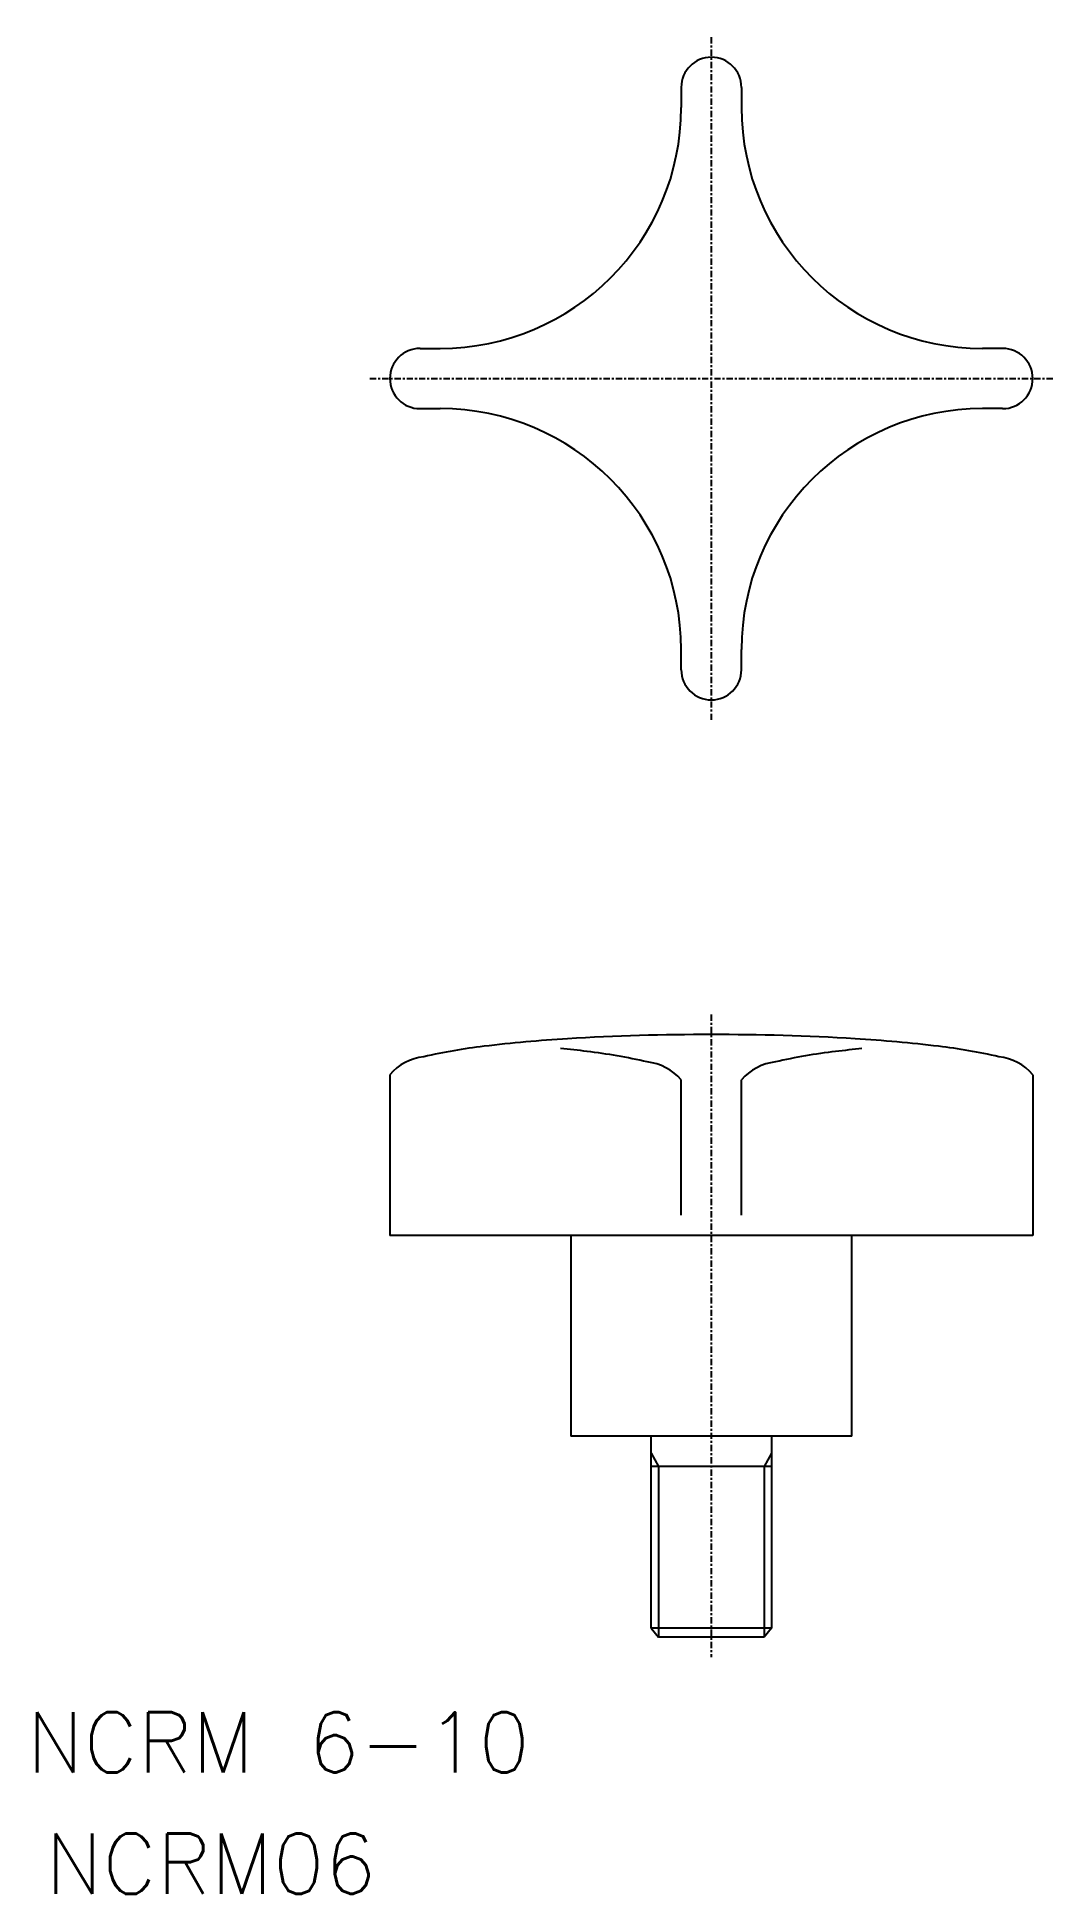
# Model space of a CAD drawing. Extents: x 33.5 to 84, y 32.2 to 124.6.
import ezdxf

# ---------------------------------------------------------------- set-up
doc = ezdxf.new("R2010")
doc.units = 0
doc.header["$LTSCALE"] = 0.25
doc.linetypes.add('CENTER', pattern=[2, 1.25, -0.25, 0.25, -0.25])
doc.layers.get('0').update_dxf_attribs({"linetype": 'CONTINUOUS'})
doc.layers.add('CENTER', color=1, linetype='CENTER')
doc.styles.get("Standard").update_dxf_attribs({"font": 'TXT.shx'})

msp = doc.modelspace()

# ---------------------------------------------------------------- linework, layer by layer
for p, q in [((65.532636, 122.114128), (65.532636, 121.114128)), ((68.532636, 122.114128), (68.532636, 121.114128)), ((52.532636, 109.114128), (53.532636, 109.114128)), ((81.532636, 109.114128), (80.532636, 109.114128)), ((52.532636, 106.114128), (53.532636, 106.114128)), ((81.532636, 106.114128), (80.532636, 106.114128)), ((65.532636, 93.114128), (65.532636, 94.114128)), ((68.532636, 93.114128), (68.532636, 94.114128)), ((51.032636, 72.948687), (51.032636, 64.948687)), ((65.532636, 65.948687), (65.532636, 72.688639)), ((68.532636, 65.948687), (68.532636, 72.688639)), ((83.032636, 72.948687), (83.032636, 64.948687)), ((83.032636, 64.948687), (51.032636, 64.948687)), ((60.032636, 64.948687), (60.032636, 54.948687)), ((74.032636, 54.948687), (74.032636, 64.948687)), ((74.032636, 54.948687), (60.032636, 54.948687)), ((64.032636, 45.398687), (64.032636, 54.948687)), ((70.032636, 54.948687), (70.032636, 45.398687)), ((70.032636, 53.448687), (64.032636, 53.448687)), ((70.032636, 45.398687), (64.032636, 45.398687)), ((64.032636, 45.398687), (64.407636, 44.948687)), ((70.032636, 45.398687), (69.657636, 44.948687)), ((69.657636, 44.948687), (64.407636, 44.948687))]:
    msp.add_line(p, q)
at = {"color": 3}
for p, q in [((64.032636, 54.098206), (64.407636, 53.448687)), ((70.032636, 54.098206), (69.657636, 53.448687)), ((64.407636, 53.448687), (64.407636, 44.948687)), ((69.657636, 53.448687), (69.657636, 44.948687))]:
    msp.add_line(p, q, dxfattribs=at)
for points in [[(83.032636, 72.948687, 0.191217), (81.343471, 73.843114, 0.028295), (78.346344, 74.362901, 0.01514), (74.188054, 74.737541, 0.015341), (67.032636, 74.948687, 0.015341), (59.877218, 74.737541, 0.01514), (55.718928, 74.362901, 0.028295), (52.721801, 73.843114, 0.191217), (51.032636, 72.948687, 0.191217)], [(65.532636, 72.688639, 0.191217), (63.843471, 73.583066, 0.028295), (60.846344, 74.102853, 0.01514), (59.532636, 74.249888, 0.009256)], [(74.532636, 74.249888, 0.00613), (73.218928, 74.102853, 0.028295), (70.221801, 73.583066, 0.191217), (68.532636, 72.688639, 0.191217), (68.532636, 72.688639, 0.191217)]]:
    msp.add_lwpolyline(points, format="xyb")
for centre, radius, start, end in [((67.032636, 122.114128), 1.5, 0, 180), ((53.532636, 121.114128), 12, 270, 0), ((80.532636, 121.114128), 12, 180, 270), ((52.532636, 107.614128), 1.5, 90, 270), ((81.532636, 107.614128), 1.5, 270, 90), ((53.532636, 94.114128), 12, 0, 90), ((80.532636, 94.114128), 12, 90, 180), ((67.032636, 93.114128), 1.5, 180, 0)]:
    msp.add_arc(centre, radius, start, end)
at = {"layer": 'CENTER'}
for p, q in [((67.032636, 124.614128), (67.032636, 90.614128)), ((50.032636, 107.614128), (84.032636, 107.614128)), ((67.032636, 75.948687), (67.032636, 43.948687))]:
    msp.add_line(p, q, dxfattribs=at)

# ---------------------------------------------------------------- texts
for s, p in [('NCRM 6-10', (32.960687, 38.205574)), ('NCRM06', (33.896282, 32.160243))]:
    msp.add_text(s, height=3).set_placement(p)

doc.saveas('drawing.dxf')
